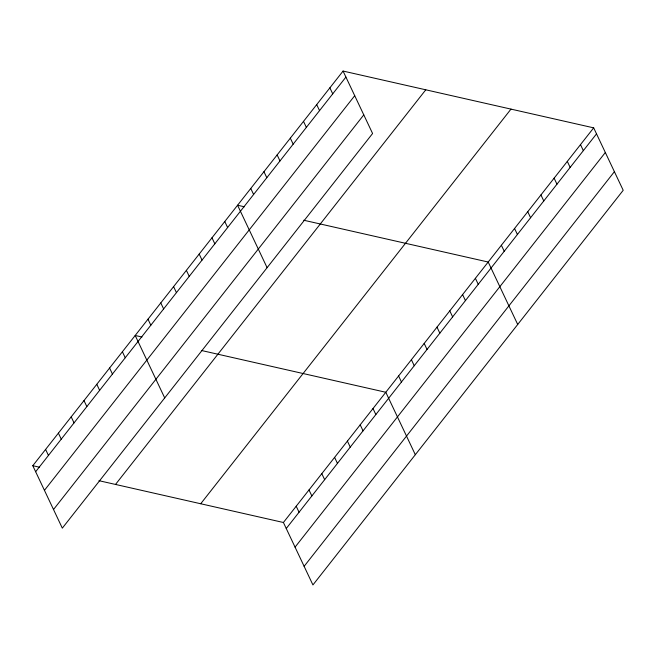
<?xml version="1.0" encoding="UTF-8"?>
<svg xmlns="http://www.w3.org/2000/svg" width="656" height="656" viewBox="0 0 656 656"><rect width="100%" height="100%" fill="white"/><g stroke="black" fill="none" stroke-linecap="round" stroke-linejoin="round"><path stroke-width="0.98" d="M343.072 71.061L372.592 133.504L62.32 528.146L32.8 465.703L343.072 71.061L593.68 127.854L623.2 190.297L312.928 584.939L283.408 522.496L98.958 480.692M35.645 471.721L345.917 77.08M44.444 490.335L354.716 95.702M53.513 509.523L363.785 114.882M115.505 484.448L425.777 89.806M200.711 503.751L510.983 109.117M283.408 522.496L593.68 127.854M286.254 528.515L596.525 133.873M295.061 547.137L605.332 152.495M304.122 566.317L614.401 171.675M244.393 206.779L237.579 205.238L267.099 267.681M303.744 220.236L488.195 262.031L517.707 324.474M141.999 337.012L135.193 335.47L164.705 397.913M201.351 350.468L385.802 392.263L415.314 454.706M32.8 465.703L39.614 467.244M580.494 144.632L583.34 150.65M567.309 161.401L570.154 167.419M554.123 178.17L556.969 184.188M540.938 194.947L543.783 200.966M527.752 211.716L530.597 217.735M514.566 228.493L517.412 234.504M501.381 245.262L504.226 251.281M475.395 278.316L478.24 284.327M462.595 294.593L465.44 300.612M449.795 310.87L452.64 316.889M329.886 87.83L332.731 93.849M436.994 327.147L439.84 333.166M316.7 104.607L319.546 110.626M424.194 343.432L427.04 349.443M303.515 121.376L306.36 127.395M411.402 359.709L414.239 365.728M290.329 138.154L293.175 144.164M398.602 375.986L401.447 382.005M277.144 154.923L279.981 160.941M263.95 171.692L266.795 177.71M373.002 408.54L375.847 414.559M250.764 188.469L253.61 194.488M360.201 424.826L363.047 430.844M347.401 441.103L350.247 447.121M224.778 221.515L227.624 227.534M334.609 457.38L337.455 463.398M211.986 237.8L214.824 243.811M321.809 473.657L324.654 479.675M199.186 254.077L202.032 260.096M309.009 489.942L311.854 495.952M186.386 270.354L189.231 276.373M296.209 506.219L299.054 512.238M173.586 286.631L176.431 292.65M160.786 302.916L163.631 308.927M147.985 319.193L150.831 325.212M122.393 351.747L125.239 357.766M109.593 368.024L112.438 374.043M96.793 384.309L99.638 390.328M83.993 400.586L86.838 406.605M71.192 416.863L74.038 422.882M58.4 433.14L61.246 439.159M45.6 449.426L48.446 455.436"/></g></svg>
